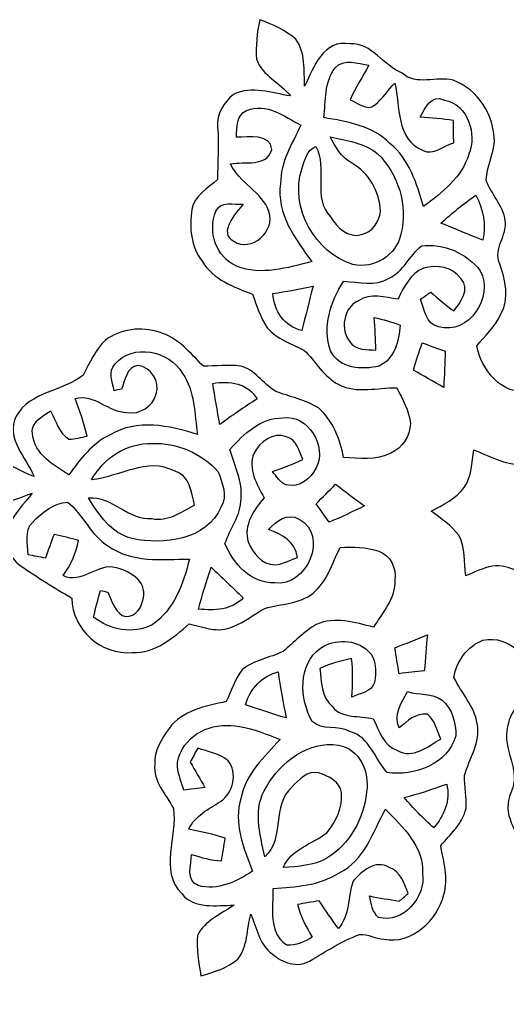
# Model space of a CAD drawing. Header units: centimetres. Extents: x -10.8 to 10.8, y -13.9 to 13.9.
# Drawn here: x -2.38 to 3.79, y -13.71 to -1.21 of the extents above; entities that cross this region are included whole.
import ezdxf

# ---------------------------------------------------------------- set-up
doc = ezdxf.new("R2010")
doc.units = ezdxf.units.CM
doc.header["$MEASUREMENT"] = 0
doc.layers.add('Camada 1', color=7, linetype='Continuous')

msp = doc.modelspace()

# ---------------------------------------------------------------- linework, layer by layer
at = {"layer": 'Camada 1', "color": 235}
for points, knots in [([(0.65652, -1.21426), (0.82021, -1.27282), (0.98072, -1.34549), (1.11513, -1.45944), (1.11513, -1.45944), (1.23649, -1.62877), (1.21391, -1.85808), (1.2252, -2.05458), (1.2252, -2.05458), (1.33809, -1.81363), (1.46226, -1.45591), (1.79881, -1.51871), (1.79881, -1.51871), (2.07539, -1.50319), (2.21932, -1.79564), (2.45886, -1.88807), (2.45886, -1.88807), (2.64195, -2.05599), (2.8896, -1.91911), (3.10127, -1.97802), (3.10127, -1.97802), (3.41736, -2.09268), (3.62056, -2.42041), (3.62373, -2.75061), (3.62373, -2.75061), (3.61068, -2.91712), (3.52989, -3.07199), (3.51931, -3.23885), (3.51931, -3.23885), (3.58352, -3.41665), (3.73309, -3.55917), (3.76096, -3.75179), (3.76096, -3.75179), (3.78883, -3.93735), (3.6068, -4.10457), (3.68935, -4.28731), (3.68935, -4.28731), (3.76096, -4.49368), (3.81917, -4.73745), (3.70134, -4.93712), (3.70134, -4.93712), (3.63573, -5.09446), (3.50202, -5.20206), (3.40254, -5.33471), (3.40254, -5.33471), (3.45158, -5.62046), (3.72639, -5.98699), (4.05236, -5.88821), (4.05236, -5.88821), (4.24356, -5.80143), (4.42877, -5.62257), (4.43794, -5.40032), (4.43794, -5.40032), (4.34128, -5.21899), (4.16807, -5.06836), (4.14549, -4.85246), (4.14549, -4.85246), (4.08869, -4.64714), (4.21358, -4.46405), (4.27743, -4.27814), (4.27743, -4.27814), (4.38291, -4.03789), (4.1596, -3.73062), (4.38079, -3.53377), (4.38079, -3.53377), (4.445, -3.44417), (4.52473, -3.36832), (4.60692, -3.29565), (4.60692, -3.29565), (4.56071, -3.08681), (4.47922, -2.87091), (4.56353, -2.65924), (4.56353, -2.65924), (4.63091, -2.3495), (4.91843, -2.11737), (5.23205, -2.10079), (5.23205, -2.10079), (5.36081, -2.10397), (5.48076, -2.15935), (5.60387, -2.19322), (5.60387, -2.19322), (5.91079, -2.07716), (6.16338, -1.77341), (6.51475, -1.80975), (6.51475, -1.80975), (6.80297, -1.86584), (6.91162, -2.16994), (7.01851, -2.40877), (7.01851, -2.40877), (7.06473, -2.21156), (7.04462, -1.96462), (7.22383, -1.82668), (7.22383, -1.82668), (7.33072, -1.71274), (7.49582, -1.70321), (7.63799, -1.66758), (7.63799, -1.66758), (7.66198, -1.82421), (7.69408, -1.98332), (7.67997, -2.14171), (7.67997, -2.14171), (7.57802, -2.32516), (7.37905, -2.42006), (7.21854, -2.54529), (7.21854, -2.54529), (7.51205, -2.54), (7.90857, -2.53365), (8.01617, -2.88149), (8.01617, -2.88149), (8.05568, -3.17465), (7.94773, -3.4671), (7.96749, -3.76132), (7.96749, -3.76132), (8.03628, -3.88338), (8.15587, -3.97757), (8.1975, -4.11515), (8.1975, -4.11515), (8.2737, -4.39067), (8.13999, -4.68277), (7.94526, -4.87539), (7.94526, -4.87539), (7.77028, -5.02356), (7.53674, -5.06942), (7.31626, -5.09905), (7.31626, -5.09905), (7.21148, -5.32306), (7.10918, -5.62151), (6.82731, -5.65538), (6.82731, -5.65538), (6.49958, -5.64762), (6.39798, -6.03426), (6.10835, -6.11046), (6.10835, -6.11046), (5.8801, -6.15844), (5.64621, -6.12105), (5.42466, -6.06178), (5.42466, -6.06178), (5.26556, -6.28086), (5.10011, -6.56661), (5.22076, -6.84459), (5.22076, -6.84459), (5.34106, -7.10988), (5.65044, -7.04003), (5.88539, -7.06332), (5.88539, -7.06332), (5.95312, -6.83719), (6.03744, -6.59165), (6.24311, -6.45442), (6.24311, -6.45442), (6.41385, -6.29885), (6.65092, -6.36235), (6.85518, -6.3119), (6.85518, -6.3119), (6.98182, -6.23605), (7.06825, -6.09036), (7.21924, -6.0579), (7.21924, -6.0579), (7.40586, -6.03709), (7.59425, -6.08824), (7.78122, -6.07307), (7.78122, -6.07307), (7.95725, -5.99334), (8.07861, -5.81836), (8.26876, -5.76509), (8.26876, -5.76509), (8.5224, -5.66349), (8.80745, -5.75592), (9.0237, -5.90021), (9.0237, -5.90021), (9.19445, -6.02192), (9.21209, -6.23923), (9.29075, -6.41385), (9.29075, -6.41385), (9.45868, -6.5719), (9.6654, -6.68091), (9.86896, -6.78603), (9.86896, -6.78603), (10.04711, -6.8774), (10.12049, -7.10247), (10.07674, -7.2905), (10.07674, -7.2905), (9.99807, -7.46301), (9.86719, -7.60589), (9.76242, -7.76323), (9.76242, -7.76323), (9.94269, -7.6775), (10.12931, -7.55297), (10.34027, -7.6133), (10.34027, -7.6133), (10.48879, -7.67009), (10.71527, -7.76675), (10.68952, -7.96431), (10.68952, -7.96431), (10.56252, -8.10824), (10.37378, -8.2176), (10.17482, -8.16434), (10.17482, -8.16434), (10.02206, -8.10754), (9.88554, -8.01687), (9.7342, -7.95725), (9.7342, -7.95725), (9.85979, -8.15552), (10.06828, -8.388), (9.98573, -8.6427), (9.98573, -8.6427), (9.85449, -9.03393), (9.38389, -9.01277), (9.0932, -9.2202), (9.0932, -9.2202), (9.0364, -9.40259), (8.95985, -9.60261), (8.78346, -9.69998), (8.78346, -9.69998), (8.61166, -9.81534), (8.39364, -9.82027), (8.19573, -9.79487), (8.19573, -9.79487), (7.95514, -9.72996), (7.77346, -9.54652), (7.60906, -9.37084), (7.60906, -9.37084), (7.43902, -9.36237), (7.25734, -9.4107), (7.09577, -9.34261), (7.09577, -9.34261), (6.90562, -9.2456), (6.78145, -9.03817), (6.55743, -9.00536), (6.55743, -9.00536), (6.38351, -8.94644), (6.19795, -8.88682), (6.07624, -8.74148), (6.07624, -8.74148), (5.92137, -8.58979), (5.87798, -8.37071), (5.81766, -8.17139), (5.81766, -8.17139), (5.55307, -8.17492), (5.19501, -8.15799), (5.03661, -8.42292), (5.03661, -8.42292), (4.88703, -8.65082), (5.08353, -8.89388), (5.18866, -9.09532), (5.18866, -9.09532), (5.39856, -9.06321), (5.62187, -9.01418), (5.82718, -9.09285), (5.82718, -9.09285), (6.03532, -9.17257), (6.17291, -9.3606), (6.30908, -9.52712), (6.30908, -9.52712), (6.45125, -9.62378), (6.63293, -9.66329), (6.75781, -9.78782), (6.75781, -9.78782), (6.88446, -9.91905), (6.91197, -10.10779), (6.97865, -10.27218), (6.97865, -10.27218), (7.21572, -10.34415), (7.47642, -10.43693), (7.61612, -10.65636), (7.61612, -10.65636), (7.76711, -10.83839), (7.78016, -11.08851), (7.75088, -11.31323), (7.75088, -11.31323), (7.72266, -11.49279), (7.55368, -11.59016), (7.42844, -11.69882), (7.42844, -11.69882), (7.43091, -11.90766), (7.39916, -12.11686), (7.42103, -12.32535), (7.42103, -12.32535), (7.43303, -12.44212), (7.40974, -12.5663), (7.3286, -12.6559), (7.3286, -12.6559), (7.14869, -12.93954), (6.78497, -12.80054), (6.50981, -12.78431), (6.50981, -12.78431), (6.65551, -12.9219), (6.83084, -13.03443), (6.93949, -13.20659), (6.93949, -13.20659), (6.9409, -13.37557), (6.92644, -13.54667), (6.89257, -13.71282), (6.89257, -13.71282), (6.71407, -13.66979), (6.5211, -13.6084), (6.41809, -13.44295), (6.41809, -13.44295), (6.34436, -13.27397), (6.33201, -13.08523), (6.3119, -12.90496), (6.3119, -12.90496), (6.2103, -13.07853), (6.15139, -13.30995), (5.95101, -13.39497), (5.95101, -13.39497), (5.82471, -13.4373), (5.66667, -13.47823), (5.55237, -13.39039), (5.55237, -13.39039), (5.35799, -13.2341), (5.16255, -13.07641), (4.94065, -12.96035), (4.94065, -12.96035), (4.76567, -12.92684), (4.58258, -12.9794), (4.40725, -12.94483), (4.40725, -12.94483), (4.14972, -12.81818), (3.95464, -12.55183), (3.93277, -12.26255), (3.93277, -12.26255), (3.90701, -12.06041), (3.98498, -11.87027), (4.05201, -11.68506), (4.05201, -11.68506), (3.88691, -11.49632), (3.71898, -11.23597), (3.83152, -10.97739), (3.83152, -10.97739), (3.96981, -10.69728), (3.71369, -10.42705), (3.7906, -10.13954), (3.7906, -10.13954), (3.83187, -9.912), (4.02026, -9.76559), (4.15078, -9.59132), (4.15078, -9.59132), (4.09152, -9.28899), (3.81741, -8.97678), (3.47945, -9.05192), (3.47945, -9.05192), (3.28754, -9.1193), (3.13937, -9.3218), (3.11256, -9.52112), (3.11256, -9.52112), (3.20322, -9.71691), (3.37361, -9.88342), (3.40536, -10.10461), (3.40536, -10.10461), (3.45616, -10.34097), (3.30376, -10.54488), (3.24661, -10.76149), (3.24661, -10.76149), (3.2385, -10.90048), (3.27872, -11.03842), (3.26602, -11.17776), (3.26602, -11.17776), (3.2198, -11.36756), (3.06811, -11.50267), (2.94499, -11.64625), (2.94499, -11.64625), (2.98274, -11.8498), (3.04271, -12.05759), (2.98626, -12.26467), (2.98626, -12.26467), (2.90089, -12.59064), (2.58269, -12.89614), (2.22532, -12.82982), (2.22532, -12.82982), (2.12161, -12.8203), (2.0253, -12.76385), (1.92052, -12.76773), (1.92052, -12.76773), (1.6951, -12.84922), (1.49507, -12.98575), (1.28834, -13.10393), (1.28834, -13.10393), (1.13383, -13.19706), (0.93909, -13.12369), (0.81456, -13.01397), (0.81456, -13.01397), (0.64911, -12.89579), (0.61983, -12.68448), (0.54469, -12.5102), (0.54469, -12.5102), (0.49036, -12.69753), (0.51047, -12.9226), (0.37994, -13.08065), (0.37994, -13.08065), (0.24871, -13.19248), (0.07761, -13.24398), (-0.08572, -13.29055), (-0.08572, -13.29055), (-0.11571, -13.12298), (-0.14605, -12.94941), (-0.13088, -12.78079), (-0.13088, -12.78079), (-0.03492, -12.59417), (0.16651, -12.51056), (0.33196, -12.39943), (0.33196, -12.39943), (0.10477, -12.39837), (-0.16334, -12.45305), (-0.32949, -12.25303), (-0.32949, -12.25303), (-0.61983, -11.96093), (-0.37924, -11.5323), (-0.43462, -11.17706), (-0.43462, -11.17706), (-0.52811, -10.99644), (-0.6918, -10.83769), (-0.67098, -10.6172), (-0.67098, -10.6172), (-0.68051, -10.44857), (-0.58032, -10.29829), (-0.48966, -10.16529), (-0.48966, -10.16529), (-0.32138, -9.93916), (-0.02611, -9.88307), (0.23354, -9.82662), (0.23354, -9.82662), (0.29633, -9.69186), (0.34396, -9.54687), (0.43356, -9.42763), (0.43356, -9.42763), (0.5782, -9.29957), (0.78387, -9.27594), (0.95285, -9.19409), (0.95285, -9.19409), (1.09044, -9.07732), (1.21567, -8.94292), (1.37266, -8.85119), (1.37266, -8.85119), (1.6069, -8.7503), (1.86126, -8.82615), (2.0955, -8.88718), (2.0955, -8.88718), (2.20733, -8.70126), (2.37702, -8.52311), (2.36361, -8.29028), (2.36361, -8.29028), (2.39007, -8.14035), (2.30576, -7.97877), (2.16323, -7.92692), (2.16323, -7.92692), (2.00519, -7.87224), (1.83727, -7.87188), (1.67287, -7.87964), (1.67287, -7.87964), (1.57727, -8.08143), (1.50777, -8.30792), (1.33244, -8.45855), (1.33244, -8.45855), (1.15746, -8.59331), (0.92639, -8.5912), (0.72319, -8.64905), (0.72319, -8.64905), (0.58385, -8.72172), (0.46249, -8.8265), (0.31291, -8.88047), (0.31291, -8.88047), (0.13229, -8.96726), (-0.05574, -8.88435), (-0.23495, -8.84484), (-0.23495, -8.84484), (-0.43533, -9.02194), (-0.66851, -9.21773), (-0.95356, -9.20609), (-0.95356, -9.20609), (-1.34655, -9.24348), (-1.71521, -8.91893), (-1.71697, -8.52029), (-1.71697, -8.52029), (-1.9371, -8.39082), (-2.15441, -8.25535), (-2.36537, -8.11177), (-2.36537, -8.11177), (-2.52554, -8.00629), (-2.58269, -7.78228), (-2.51883, -7.60659), (-2.51883, -7.60659), (-2.44016, -7.45525), (-2.32727, -7.32578), (-2.21862, -7.19596), (-2.21862, -7.19596), (-2.41265, -7.25875), (-2.60985, -7.35965), (-2.81869, -7.33495), (-2.81869, -7.33495), (-2.97886, -7.2651), (-3.08998, -7.11659), (-3.2004, -6.98606), (-3.2004, -6.98606), (-3.04482, -6.88199), (-2.88784, -6.74088), (-2.68217, -6.7751), (-2.68217, -6.7751), (-2.50966, -6.81884), (-2.36149, -6.92891), (-2.19251, -6.98535), (-2.19251, -6.98535), (-2.2987, -6.74229), (-2.55905, -6.50134), (-2.42076, -6.22053), (-2.42076, -6.22053), (-2.24825, -5.90938), (-1.83197, -5.9115), (-1.57304, -5.70195), (-1.57304, -5.70195), (-1.49331, -5.54955), (-1.42346, -5.38621), (-1.29787, -5.2638), (-1.29787, -5.2638), (-1.10596, -5.11951), (-0.83926, -5.08388), (-0.61277, -5.1622), (-0.61277, -5.1622), (-0.37959, -5.22358), (-0.21943, -5.42537), (-0.05574, -5.58976), (-0.05574, -5.58976), (0.09984, -5.588), (0.25717, -5.56966), (0.41275, -5.58871), (0.41275, -5.58871), (0.59761, -5.62822), (0.69709, -5.81166), (0.85231, -5.90479), (0.85231, -5.90479), (1.03258, -5.97676), (1.2319, -6.01239), (1.39841, -6.11681), (1.39841, -6.11681), (1.58115, -6.27592), (1.67499, -6.50946), (1.71803, -6.74264), (1.71803, -6.74264), (1.91805, -6.75605), (2.12866, -6.78603), (2.31493, -6.68796), (2.31493, -6.68796), (2.46027, -6.62411), (2.55693, -6.47136), (2.56293, -6.31437), (2.56293, -6.31437), (2.54811, -6.14997), (2.45992, -6.00604), (2.39007, -5.86211), (2.39007, -5.86211), (2.14877, -5.85717), (1.88207, -5.94148), (1.6577, -5.82119), (1.6577, -5.82119), (1.46509, -5.72841), (1.36772, -5.52767), (1.21673, -5.38797), (1.21673, -5.38797), (1.05586, -5.30613), (0.87348, -5.24933), (0.75212, -5.10646), (0.75212, -5.10646), (0.6671, -4.97593), (0.6156, -4.82776), (0.56762, -4.68136), (0.56762, -4.68136), (0.33126, -4.58893), (0.06773, -4.49897), (-0.06738, -4.26685), (-0.06738, -4.26685), (-0.21625, -4.08376), (-0.23213, -3.83293), (-0.20179, -3.60892), (-0.20179, -3.60892), (-0.16933, -3.43217), (0.00423, -3.34469), (0.12488, -3.23144), (0.12488, -3.23144), (0.12136, -3.01025), (0.14464, -2.78941), (0.12524, -2.56893), (0.12524, -2.56893), (0.1083, -2.40524), (0.20285, -2.25707), (0.32491, -2.15653), (0.32491, -2.15653), (0.56021, -2.04399), (0.80786, -2.13889), (1.04669, -2.17664), (1.04669, -2.17664), (0.9144, -2.01119), (0.69286, -1.91805), (0.61489, -1.71379), (0.61489, -1.71379), (0.60642, -1.54587), (0.62336, -1.3783), (0.65652, -1.21426), (0.65652, -1.21426), (0.65652, -1.21426), (0.65652, -1.21426), (0.65652, -1.21426)], [0, 0, 0, 0, 0.00662252, 0.00662252, 0.00662252, 0.00662252, 0.01324503, 0.01324503, 0.01324503, 0.01324503, 0.01986755, 0.01986755, 0.01986755, 0.01986755, 0.02649007, 0.02649007, 0.02649007, 0.02649007, 0.03311258, 0.03311258, 0.03311258, 0.03311258, 0.0397351, 0.0397351, 0.0397351, 0.0397351, 0.04635762, 0.04635762, 0.04635762, 0.04635762, 0.05298013, 0.05298013, 0.05298013, 0.05298013, 0.05960265, 0.05960265, 0.05960265, 0.05960265, 0.06622517, 0.06622517, 0.06622517, 0.06622517, 0.07284768, 0.07284768, 0.07284768, 0.07284768, 0.0794702, 0.0794702, 0.0794702, 0.0794702, 0.08609272, 0.08609272, 0.08609272, 0.08609272, 0.09271523, 0.09271523, 0.09271523, 0.09271523, 0.09933775, 0.09933775, 0.09933775, 0.09933775, 0.10596026, 0.10596026, 0.10596026, 0.10596026, 0.11258278, 0.11258278, 0.11258278, 0.11258278, 0.1192053, 0.1192053, 0.1192053, 0.1192053, 0.12582781, 0.12582781, 0.12582781, 0.12582781, 0.13245033, 0.13245033, 0.13245033, 0.13245033, 0.13907285, 0.13907285, 0.13907285, 0.13907285, 0.14569536, 0.14569536, 0.14569536, 0.14569536, 0.15231788, 0.15231788, 0.15231788, 0.15231788, 0.1589404, 0.1589404, 0.1589404, 0.1589404, 0.16556291, 0.16556291, 0.16556291, 0.16556291, 0.17218543, 0.17218543, 0.17218543, 0.17218543, 0.17880795, 0.17880795, 0.17880795, 0.17880795, 0.18543046, 0.18543046, 0.18543046, 0.18543046, 0.19205298, 0.19205298, 0.19205298, 0.19205298, 0.1986755, 0.1986755, 0.1986755, 0.1986755, 0.20529801, 0.20529801, 0.20529801, 0.20529801, 0.21192053, 0.21192053, 0.21192053, 0.21192053, 0.21854305, 0.21854305, 0.21854305, 0.21854305, 0.22516556, 0.22516556, 0.22516556, 0.22516556, 0.23178808, 0.23178808, 0.23178808, 0.23178808, 0.2384106, 0.2384106, 0.2384106, 0.2384106, 0.24503311, 0.24503311, 0.24503311, 0.24503311, 0.25165563, 0.25165563, 0.25165563, 0.25165563, 0.25827815, 0.25827815, 0.25827815, 0.25827815, 0.26490066, 0.26490066, 0.26490066, 0.26490066, 0.27152318, 0.27152318, 0.27152318, 0.27152318, 0.2781457, 0.2781457, 0.2781457, 0.2781457, 0.28476821, 0.28476821, 0.28476821, 0.28476821, 0.29139073, 0.29139073, 0.29139073, 0.29139073, 0.29801325, 0.29801325, 0.29801325, 0.29801325, 0.30463576, 0.30463576, 0.30463576, 0.30463576, 0.31125828, 0.31125828, 0.31125828, 0.31125828, 0.31788079, 0.31788079, 0.31788079, 0.31788079, 0.32450331, 0.32450331, 0.32450331, 0.32450331, 0.33112583, 0.33112583, 0.33112583, 0.33112583, 0.33774834, 0.33774834, 0.33774834, 0.33774834, 0.34437086, 0.34437086, 0.34437086, 0.34437086, 0.35099338, 0.35099338, 0.35099338, 0.35099338, 0.35761589, 0.35761589, 0.35761589, 0.35761589, 0.36423841, 0.36423841, 0.36423841, 0.36423841, 0.37086093, 0.37086093, 0.37086093, 0.37086093, 0.37748344, 0.37748344, 0.37748344, 0.37748344, 0.38410596, 0.38410596, 0.38410596, 0.38410596, 0.39072848, 0.39072848, 0.39072848, 0.39072848, 0.39735099, 0.39735099, 0.39735099, 0.39735099, 0.40397351, 0.40397351, 0.40397351, 0.40397351, 0.41059603, 0.41059603, 0.41059603, 0.41059603, 0.41721854, 0.41721854, 0.41721854, 0.41721854, 0.42384106, 0.42384106, 0.42384106, 0.42384106, 0.43046358, 0.43046358, 0.43046358, 0.43046358, 0.43708609, 0.43708609, 0.43708609, 0.43708609, 0.44370861, 0.44370861, 0.44370861, 0.44370861, 0.45033113, 0.45033113, 0.45033113, 0.45033113, 0.45695364, 0.45695364, 0.45695364, 0.45695364, 0.46357616, 0.46357616, 0.46357616, 0.46357616, 0.47019868, 0.47019868, 0.47019868, 0.47019868, 0.47682119, 0.47682119, 0.47682119, 0.47682119, 0.48344371, 0.48344371, 0.48344371, 0.48344371, 0.49006623, 0.49006623, 0.49006623, 0.49006623, 0.49668874, 0.49668874, 0.49668874, 0.49668874, 0.50331126, 0.50331126, 0.50331126, 0.50331126, 0.50993377, 0.50993377, 0.50993377, 0.50993377, 0.51655629, 0.51655629, 0.51655629, 0.51655629, 0.52317881, 0.52317881, 0.52317881, 0.52317881, 0.52980132, 0.52980132, 0.52980132, 0.52980132, 0.53642384, 0.53642384, 0.53642384, 0.53642384, 0.54304636, 0.54304636, 0.54304636, 0.54304636, 0.54966887, 0.54966887, 0.54966887, 0.54966887, 0.55629139, 0.55629139, 0.55629139, 0.55629139, 0.56291391, 0.56291391, 0.56291391, 0.56291391, 0.56953642, 0.56953642, 0.56953642, 0.56953642, 0.57615894, 0.57615894, 0.57615894, 0.57615894, 0.58278146, 0.58278146, 0.58278146, 0.58278146, 0.58940397, 0.58940397, 0.58940397, 0.58940397, 0.59602649, 0.59602649, 0.59602649, 0.59602649, 0.60264901, 0.60264901, 0.60264901, 0.60264901, 0.60927152, 0.60927152, 0.60927152, 0.60927152, 0.61589404, 0.61589404, 0.61589404, 0.61589404, 0.62251656, 0.62251656, 0.62251656, 0.62251656, 0.62913907, 0.62913907, 0.62913907, 0.62913907, 0.63576159, 0.63576159, 0.63576159, 0.63576159, 0.64238411, 0.64238411, 0.64238411, 0.64238411, 0.64900662, 0.64900662, 0.64900662, 0.64900662, 0.65562914, 0.65562914, 0.65562914, 0.65562914, 0.66225166, 0.66225166, 0.66225166, 0.66225166, 0.66887417, 0.66887417, 0.66887417, 0.66887417, 0.67549669, 0.67549669, 0.67549669, 0.67549669, 0.68211921, 0.68211921, 0.68211921, 0.68211921, 0.68874172, 0.68874172, 0.68874172, 0.68874172, 0.69536424, 0.69536424, 0.69536424, 0.69536424, 0.70198675, 0.70198675, 0.70198675, 0.70198675, 0.70860927, 0.70860927, 0.70860927, 0.70860927, 0.71523179, 0.71523179, 0.71523179, 0.71523179, 0.7218543, 0.7218543, 0.7218543, 0.7218543, 0.72847682, 0.72847682, 0.72847682, 0.72847682, 0.73509934, 0.73509934, 0.73509934, 0.73509934, 0.74172185, 0.74172185, 0.74172185, 0.74172185, 0.74834437, 0.74834437, 0.74834437, 0.74834437, 0.75496689, 0.75496689, 0.75496689, 0.75496689, 0.7615894, 0.7615894, 0.7615894, 0.7615894, 0.76821192, 0.76821192, 0.76821192, 0.76821192, 0.77483444, 0.77483444, 0.77483444, 0.77483444, 0.78145695, 0.78145695, 0.78145695, 0.78145695, 0.78807947, 0.78807947, 0.78807947, 0.78807947, 0.79470199, 0.79470199, 0.79470199, 0.79470199, 0.8013245, 0.8013245, 0.8013245, 0.8013245, 0.80794702, 0.80794702, 0.80794702, 0.80794702, 0.81456954, 0.81456954, 0.81456954, 0.81456954, 0.82119205, 0.82119205, 0.82119205, 0.82119205, 0.82781457, 0.82781457, 0.82781457, 0.82781457, 0.83443709, 0.83443709, 0.83443709, 0.83443709, 0.8410596, 0.8410596, 0.8410596, 0.8410596, 0.84768212, 0.84768212, 0.84768212, 0.84768212, 0.85430464, 0.85430464, 0.85430464, 0.85430464, 0.86092715, 0.86092715, 0.86092715, 0.86092715, 0.86754967, 0.86754967, 0.86754967, 0.86754967, 0.87417219, 0.87417219, 0.87417219, 0.87417219, 0.8807947, 0.8807947, 0.8807947, 0.8807947, 0.88741722, 0.88741722, 0.88741722, 0.88741722, 0.89403974, 0.89403974, 0.89403974, 0.89403974, 0.90066225, 0.90066225, 0.90066225, 0.90066225, 0.90728477, 0.90728477, 0.90728477, 0.90728477, 0.91390728, 0.91390728, 0.91390728, 0.91390728, 0.9205298, 0.9205298, 0.9205298, 0.9205298, 0.92715232, 0.92715232, 0.92715232, 0.92715232, 0.93377483, 0.93377483, 0.93377483, 0.93377483, 0.94039735, 0.94039735, 0.94039735, 0.94039735, 0.94701987, 0.94701987, 0.94701987, 0.94701987, 0.95364238, 0.95364238, 0.95364238, 0.95364238, 0.9602649, 0.9602649, 0.9602649, 0.9602649, 0.96688742, 0.96688742, 0.96688742, 0.96688742, 0.97350993, 0.97350993, 0.97350993, 0.97350993, 0.98013245, 0.98013245, 0.98013245, 0.98013245, 0.98675497, 0.98675497, 0.98675497, 0.98675497, 1, 1, 1, 1]), ([(1.61184, -1.82316), (1.46932, -1.99672), (1.49542, -2.24226), (1.46791, -2.44969), (1.46791, -2.44969), (1.76283, -2.50261), (2.08492, -2.55058), (2.30364, -2.77636), (2.30364, -2.77636), (2.54811, -2.97462), (2.64231, -3.2833), (2.72874, -3.57293), (2.72874, -3.57293), (2.96192, -3.39831), (3.21416, -3.20499), (3.30024, -2.91324), (3.30024, -2.91324), (3.40783, -2.65642), (3.28789, -2.28388), (2.99297, -2.22779), (2.99297, -2.22779), (2.81622, -2.15018), (2.75308, -2.33257), (2.68746, -2.44299), (2.68746, -2.44299), (2.82716, -2.45392), (2.96686, -2.46662), (3.1055, -2.48708), (3.1055, -2.48708), (3.10656, -2.55693), (3.10868, -2.69663), (3.10974, -2.76648), (3.10974, -2.76648), (2.98203, -2.80106), (2.84797, -2.9404), (2.71533, -2.85997), (2.71533, -2.85997), (2.37843, -2.72768), (2.43346, -2.30117), (2.36432, -2.01507), (2.36432, -2.01507), (2.27577, -2.10256), (2.21121, -2.21297), (2.11279, -2.29059), (2.11279, -2.29059), (2.01295, -2.37349), (1.89653, -2.26131), (1.80022, -2.22567), (1.80022, -2.22567), (1.86337, -2.0701), (1.96144, -1.93357), (2.03835, -1.78541), (2.03835, -1.78541), (1.89794, -1.76953), (1.71767, -1.69439), (1.61184, -1.82316), (1.61184, -1.82316), (1.61184, -1.82316), (1.61184, -1.82316), (1.61184, -1.82316)], [0, 0, 0, 0, 0.0625, 0.0625, 0.0625, 0.0625, 0.125, 0.125, 0.125, 0.125, 0.1875, 0.1875, 0.1875, 0.1875, 0.25, 0.25, 0.25, 0.25, 0.3125, 0.3125, 0.3125, 0.3125, 0.375, 0.375, 0.375, 0.375, 0.4375, 0.4375, 0.4375, 0.4375, 0.5, 0.5, 0.5, 0.5, 0.5625, 0.5625, 0.5625, 0.5625, 0.625, 0.625, 0.625, 0.625, 0.6875, 0.6875, 0.6875, 0.6875, 0.75, 0.75, 0.75, 0.75, 0.8125, 0.8125, 0.8125, 0.8125, 0.875, 0.875, 0.875, 0.875, 1, 1, 1, 1]), ([(0.49177, -2.36044), (0.3623, -2.41794), (0.36407, -2.57528), (0.36407, -2.69522), (0.36407, -2.69522), (0.51752, -2.70545), (0.79551, -2.6416), (0.80857, -2.85468), (0.80857, -2.85468), (0.74824, -3.08187), (0.46426, -2.99755), (0.28751, -3.0353), (0.28751, -3.0353), (0.39793, -3.2766), (0.68756, -3.38526), (0.77364, -3.63679), (0.77364, -3.63679), (0.85831, -3.88761), (0.55245, -4.1589), (0.32879, -4.01108), (0.32879, -4.01108), (0.12312, -3.90631), (0.35948, -3.64913), (0.44944, -3.54224), (0.44944, -3.54224), (0.32985, -3.55247), (0.16228, -3.49673), (0.10266, -3.63079), (0.10266, -3.63079), (-0.00176, -3.88902), (0.10089, -4.21358), (0.36442, -4.32647), (0.36442, -4.32647), (0.66922, -4.451), (1.01282, -4.34552), (1.31762, -4.26932), (1.31762, -4.26932), (1.10631, -3.98286), (0.86325, -3.6636), (0.92075, -3.28224), (0.92075, -3.28224), (0.91722, -3.01131), (1.06821, -2.78059), (1.17792, -2.54459), (1.17792, -2.54459), (0.9652, -2.4384), (0.7426, -2.2539), (0.49177, -2.36044), (0.49177, -2.36044), (0.49177, -2.36044), (0.49177, -2.36044), (0.49177, -2.36044)], [0, 0, 0, 0, 0.07142857, 0.07142857, 0.07142857, 0.07142857, 0.14285714, 0.14285714, 0.14285714, 0.14285714, 0.21428571, 0.21428571, 0.21428571, 0.21428571, 0.28571429, 0.28571429, 0.28571429, 0.28571429, 0.35714286, 0.35714286, 0.35714286, 0.35714286, 0.42857143, 0.42857143, 0.42857143, 0.42857143, 0.5, 0.5, 0.5, 0.5, 0.57142857, 0.57142857, 0.57142857, 0.57142857, 0.64285714, 0.64285714, 0.64285714, 0.64285714, 0.71428571, 0.71428571, 0.71428571, 0.71428571, 0.78571429, 0.78571429, 0.78571429, 0.78571429, 0.85714286, 0.85714286, 0.85714286, 0.85714286, 1, 1, 1, 1]), ([(1.54764, -2.69134), (1.61325, -2.81869), (1.68451, -2.95063), (1.81681, -3.01978), (1.81681, -3.01978), (2.03482, -3.14396), (2.17417, -3.38349), (2.18299, -3.63291), (2.18299, -3.63291), (2.16817, -3.76414), (2.08245, -3.90066), (1.94522, -3.92642), (1.94522, -3.92642), (1.77871, -3.98039), (1.63124, -3.83222), (1.55293, -3.70346), (1.55293, -3.70346), (1.31586, -3.45722), (1.518, -3.09386), (1.36737, -2.81411), (1.36737, -2.81411), (1.24989, -2.85609), (1.22555, -2.99508), (1.18957, -3.09915), (1.18957, -3.09915), (1.0354, -3.58422), (1.3522, -4.15925), (1.8355, -4.30354), (1.8355, -4.30354), (2.10679, -4.36668), (2.38125, -4.18924), (2.44299, -3.92112), (2.44299, -3.92112), (2.53083, -3.5627), (2.41124, -3.1556), (2.14242, -2.9023), (2.14242, -2.9023), (1.97414, -2.76542), (1.75013, -2.74073), (1.54764, -2.69134), (1.54764, -2.69134), (1.54764, -2.69134), (1.54764, -2.69134), (1.54764, -2.69134)], [0, 0, 0, 0, 0.08333333, 0.08333333, 0.08333333, 0.08333333, 0.16666667, 0.16666667, 0.16666667, 0.16666667, 0.25, 0.25, 0.25, 0.25, 0.33333333, 0.33333333, 0.33333333, 0.33333333, 0.41666667, 0.41666667, 0.41666667, 0.41666667, 0.5, 0.5, 0.5, 0.5, 0.58333333, 0.58333333, 0.58333333, 0.58333333, 0.66666667, 0.66666667, 0.66666667, 0.66666667, 0.75, 0.75, 0.75, 0.75, 0.83333333, 0.83333333, 0.83333333, 0.83333333, 1, 1, 1, 1]), ([(2.94852, -3.78284), (3.12632, -3.85269), (3.30165, -3.92853), (3.47874, -3.99979), (3.47874, -3.99979), (3.51825, -3.80224), (3.48791, -3.60504), (3.38772, -3.42935), (3.38772, -3.42935), (3.23321, -3.5366), (3.08927, -3.65831), (2.94852, -3.78284), (2.94852, -3.78284), (2.94852, -3.78284), (2.94852, -3.78284), (2.94852, -3.78284)], [0, 0, 0, 0, 0.2, 0.2, 0.2, 0.2, 0.4, 0.4, 0.4, 0.4, 0.6, 0.6, 0.6, 0.6, 1, 1, 1, 1]), ([(2.70157, -4.07141), (2.55164, -4.19417), (2.47368, -4.39314), (2.2927, -4.47922), (2.2927, -4.47922), (2.11772, -4.58505), (1.91029, -4.52684), (1.71944, -4.51767), (1.71944, -4.51767), (1.5494, -4.77273), (1.4478, -5.09517), (1.55363, -5.39609), (1.55363, -5.39609), (1.66088, -5.62257), (1.95262, -5.64092), (2.16535, -5.58835), (2.16535, -5.58835), (2.36326, -5.50016), (2.4197, -5.26732), (2.4317, -5.07189), (2.4317, -5.07189), (2.32692, -5.02955), (2.21615, -4.99816), (2.10573, -4.97593), (2.10573, -4.97593), (2.11596, -5.11246), (2.12231, -5.24898), (2.12619, -5.38621), (2.12619, -5.38621), (2.01507, -5.3781), (1.87219, -5.39468), (1.80128, -5.28849), (1.80128, -5.28849), (1.67111, -5.13045), (1.70956, -4.84999), (1.90535, -4.7625), (1.90535, -4.7625), (2.05669, -4.65631), (2.24155, -4.72369), (2.40877, -4.74239), (2.40877, -4.74239), (2.47403, -4.58611), (2.56505, -4.42313), (2.72732, -4.35081), (2.72732, -4.35081), (2.89384, -4.30777), (3.09986, -4.33176), (3.20216, -4.48769), (3.20216, -4.48769), (3.31964, -4.60834), (3.19934, -4.78719), (3.11079, -4.89126), (3.11079, -4.89126), (3.00919, -4.81789), (2.91289, -4.73816), (2.82116, -4.65349), (2.82116, -4.65349), (2.77742, -4.68383), (2.73367, -4.71382), (2.69028, -4.74416), (2.69028, -4.74416), (2.73403, -4.86798), (2.76013, -5.05672), (2.91606, -5.09305), (2.91606, -5.09305), (3.29953, -5.20206), (3.62162, -4.71346), (3.44593, -4.38538), (3.44593, -4.38538), (3.27589, -4.16242), (2.98062, -4.0326), (2.70157, -4.07141), (2.70157, -4.07141), (2.70157, -4.07141), (2.70157, -4.07141), (2.70157, -4.07141)], [0, 0, 0, 0, 0.05, 0.05, 0.05, 0.05, 0.1, 0.1, 0.1, 0.1, 0.15, 0.15, 0.15, 0.15, 0.2, 0.2, 0.2, 0.2, 0.25, 0.25, 0.25, 0.25, 0.3, 0.3, 0.3, 0.3, 0.35, 0.35, 0.35, 0.35, 0.4, 0.4, 0.4, 0.4, 0.45, 0.45, 0.45, 0.45, 0.5, 0.5, 0.5, 0.5, 0.55, 0.55, 0.55, 0.55, 0.6, 0.6, 0.6, 0.6, 0.65, 0.65, 0.65, 0.65, 0.7, 0.7, 0.7, 0.7, 0.75, 0.75, 0.75, 0.75, 0.8, 0.8, 0.8, 0.8, 0.85, 0.85, 0.85, 0.85, 0.9, 0.9, 0.9, 0.9, 1, 1, 1, 1]), ([(0.82303, -4.6736), (0.83785, -4.89373), (0.97084, -5.09129), (1.19062, -5.14103), (1.19062, -5.14103), (1.23649, -4.95335), (1.28235, -4.76603), (1.33209, -4.58011), (1.33209, -4.58011), (1.16276, -4.61363), (0.99342, -4.64749), (0.82303, -4.6736), (0.82303, -4.6736), (0.82303, -4.6736), (0.82303, -4.6736), (0.82303, -4.6736)], [0, 0, 0, 0, 0.2, 0.2, 0.2, 0.2, 0.4, 0.4, 0.4, 0.4, 0.6, 0.6, 0.6, 0.6, 1, 1, 1, 1]), ([(-1.17404, -5.56472), (-1.25942, -5.66032), (-1.20756, -5.7912), (-1.18286, -5.8995), (-1.18286, -5.8995), (-1.15993, -5.89456), (-1.11407, -5.88433), (-1.09114, -5.87904), (-1.09114, -5.87904), (-1.04493, -5.77744), (-1.02658, -5.59647), (-0.883, -5.57953), (-0.883, -5.57953), (-0.72178, -5.60423), (-0.59584, -5.78203), (-0.65193, -5.94113), (-0.65193, -5.94113), (-0.69144, -6.09882), (-0.85937, -6.20642), (-1.02235, -6.17326), (-1.02235, -6.17326), (-1.26047, -6.17502), (-1.43122, -5.9309), (-1.67711, -5.99722), (-1.67711, -5.99722), (-1.61713, -6.1528), (-1.56598, -6.31119), (-1.52294, -6.47277), (-1.52294, -6.47277), (-1.59949, -6.48829), (-1.67605, -6.51334), (-1.75472, -6.51051), (-1.75472, -6.51051), (-1.8863, -6.44102), (-1.91558, -6.27486), (-1.98826, -6.15597), (-1.98826, -6.15597), (-2.0895, -6.22512), (-2.24402, -6.30273), (-2.21686, -6.45054), (-2.21686, -6.45054), (-2.18687, -6.70207), (-1.94945, -6.84036), (-1.75401, -6.96277), (-1.75401, -6.96277), (-1.61325, -6.76416), (-1.4605, -6.56414), (-1.23507, -6.45619), (-1.23507, -6.45619), (-0.89606, -6.25369), (-0.4826, -6.33801), (-0.12947, -6.45266), (-0.12947, -6.45266), (-0.16722, -6.19125), (-0.16228, -5.90585), (-0.31891, -5.68078), (-0.31891, -5.68078), (-0.48189, -5.39256), (-0.9525, -5.29449), (-1.17404, -5.56472), (-1.17404, -5.56472), (-1.17404, -5.56472), (-1.17404, -5.56472), (-1.17404, -5.56472)], [0, 0, 0, 0, 0.05882353, 0.05882353, 0.05882353, 0.05882353, 0.11764706, 0.11764706, 0.11764706, 0.11764706, 0.17647059, 0.17647059, 0.17647059, 0.17647059, 0.23529412, 0.23529412, 0.23529412, 0.23529412, 0.29411765, 0.29411765, 0.29411765, 0.29411765, 0.35294118, 0.35294118, 0.35294118, 0.35294118, 0.41176471, 0.41176471, 0.41176471, 0.41176471, 0.47058824, 0.47058824, 0.47058824, 0.47058824, 0.52941176, 0.52941176, 0.52941176, 0.52941176, 0.58823529, 0.58823529, 0.58823529, 0.58823529, 0.64705882, 0.64705882, 0.64705882, 0.64705882, 0.70588235, 0.70588235, 0.70588235, 0.70588235, 0.76470588, 0.76470588, 0.76470588, 0.76470588, 0.82352941, 0.82352941, 0.82352941, 0.82352941, 0.88235294, 0.88235294, 0.88235294, 0.88235294, 1, 1, 1, 1]), ([(2.71074, -5.29555), (2.67159, -5.40914), (2.63419, -5.52344), (2.60068, -5.6388), (2.60068, -5.6388), (2.72768, -5.71147), (2.85397, -5.78626), (2.98274, -5.85717), (2.98274, -5.85717), (2.99156, -5.70442), (2.99579, -5.55096), (3.00284, -5.39891), (3.00284, -5.39891), (2.90512, -5.3654), (2.80741, -5.33188), (2.71074, -5.29555), (2.71074, -5.29555), (2.71074, -5.29555), (2.71074, -5.29555), (2.71074, -5.29555)], [0, 0, 0, 0, 0.16666667, 0.16666667, 0.16666667, 0.16666667, 0.33333333, 0.33333333, 0.33333333, 0.33333333, 0.5, 0.5, 0.5, 0.5, 0.66666667, 0.66666667, 0.66666667, 0.66666667, 1, 1, 1, 1]), ([(0.06279, -5.80672), (0.08996, -5.97958), (0.12241, -6.15139), (0.15169, -6.3246), (0.15169, -6.3246), (0.30727, -6.21524), (0.4639, -6.10764), (0.62301, -6.00428), (0.62301, -6.00428), (0.51082, -5.80178), (0.2727, -5.77286), (0.06279, -5.80672), (0.06279, -5.80672), (0.06279, -5.80672), (0.06279, -5.80672), (0.06279, -5.80672)], [0, 0, 0, 0, 0.2, 0.2, 0.2, 0.2, 0.4, 0.4, 0.4, 0.4, 0.6, 0.6, 0.6, 0.6, 1, 1, 1, 1]), ([(0.27975, -6.6421), (0.33408, -6.84812), (0.44626, -7.04568), (0.42051, -7.26616), (0.42051, -7.26616), (0.42157, -7.47571), (0.28152, -7.64011), (0.21802, -7.8299), (0.21802, -7.8299), (0.31962, -8.08143), (0.55069, -8.34284), (0.84667, -8.32555), (0.84667, -8.32555), (1.24954, -8.38694), (1.53882, -7.72407), (1.15394, -7.52263), (1.15394, -7.52263), (1.00859, -7.43444), (0.86466, -7.55015), (0.76694, -7.65245), (0.76694, -7.65245), (0.9331, -7.71419), (1.10702, -7.80415), (1.13559, -8.00488), (1.13559, -8.00488), (1.0414, -8.04016), (0.94968, -8.0899), (0.84843, -8.10013), (0.84843, -8.10013), (0.6858, -8.09837), (0.56903, -7.94773), (0.51223, -7.81085), (0.51223, -7.81085), (0.44732, -7.59636), (0.58526, -7.40657), (0.7112, -7.2517), (0.7112, -7.2517), (0.62442, -7.07778), (0.50059, -6.89292), (0.58526, -6.68937), (0.58526, -6.68937), (0.65581, -6.54791), (0.83044, -6.41597), (0.99377, -6.48053), (0.99377, -6.48053), (1.12113, -6.5151), (1.15676, -6.66609), (1.20332, -6.76875), (1.20332, -6.76875), (1.07774, -6.8266), (0.94791, -6.87564), (0.81739, -6.92044), (0.81739, -6.92044), (0.86924, -6.98112), (0.91228, -7.0612), (0.99236, -7.08836), (0.99236, -7.08836), (1.15852, -7.13034), (1.3014, -7.00899), (1.3716, -6.87387), (1.3716, -6.87387), (1.51306, -6.60329), (1.26965, -6.19584), (0.9525, -6.24417), (0.9525, -6.24417), (0.67028, -6.23358), (0.45614, -6.44913), (0.27975, -6.6421), (0.27975, -6.6421), (0.27975, -6.6421), (0.27975, -6.6421), (0.27975, -6.6421)], [0, 0, 0, 0, 0.05263158, 0.05263158, 0.05263158, 0.05263158, 0.10526316, 0.10526316, 0.10526316, 0.10526316, 0.15789474, 0.15789474, 0.15789474, 0.15789474, 0.21052632, 0.21052632, 0.21052632, 0.21052632, 0.26315789, 0.26315789, 0.26315789, 0.26315789, 0.31578947, 0.31578947, 0.31578947, 0.31578947, 0.36842105, 0.36842105, 0.36842105, 0.36842105, 0.42105263, 0.42105263, 0.42105263, 0.42105263, 0.47368421, 0.47368421, 0.47368421, 0.47368421, 0.52631579, 0.52631579, 0.52631579, 0.52631579, 0.57894737, 0.57894737, 0.57894737, 0.57894737, 0.63157895, 0.63157895, 0.63157895, 0.63157895, 0.68421053, 0.68421053, 0.68421053, 0.68421053, 0.73684211, 0.73684211, 0.73684211, 0.73684211, 0.78947368, 0.78947368, 0.78947368, 0.78947368, 0.84210526, 0.84210526, 0.84210526, 0.84210526, 0.89473684, 0.89473684, 0.89473684, 0.89473684, 1, 1, 1, 1]), ([(-1.46861, -7.02522), (-1.12219, -6.99064), (-0.76447, -6.73523), (-0.42227, -6.91303), (-0.42227, -6.91303), (-0.22789, -6.96383), (-0.20391, -7.18361), (-0.16827, -7.34448), (-0.16827, -7.34448), (-0.33408, -7.43338), (-0.50236, -7.55615), (-0.7045, -7.51487), (-0.7045, -7.51487), (-1.0093, -7.53851), (-1.20156, -7.22983), (-1.50671, -7.25346), (-1.50671, -7.25346), (-1.37477, -7.47077), (-1.22026, -7.70043), (-0.95709, -7.76746), (-0.95709, -7.76746), (-0.55915, -7.85248), (-0.01905, -7.78933), (0.17039, -7.3667), (0.17039, -7.3667), (0.25717, -7.22877), (0.18027, -7.06049), (0.13335, -6.92362), (0.13335, -6.92362), (-0.07796, -6.69537), (-0.38947, -6.5465), (-0.7045, -6.56837), (-0.7045, -6.56837), (-1.02059, -6.5532), (-1.31904, -6.75393), (-1.46861, -7.02522), (-1.46861, -7.02522), (-1.46861, -7.02522), (-1.46861, -7.02522), (-1.46861, -7.02522)], [0, 0, 0, 0, 0.09090909, 0.09090909, 0.09090909, 0.09090909, 0.18181818, 0.18181818, 0.18181818, 0.18181818, 0.27272727, 0.27272727, 0.27272727, 0.27272727, 0.36363636, 0.36363636, 0.36363636, 0.36363636, 0.45454545, 0.45454545, 0.45454545, 0.45454545, 0.54545455, 0.54545455, 0.54545455, 0.54545455, 0.63636364, 0.63636364, 0.63636364, 0.63636364, 0.72727273, 0.72727273, 0.72727273, 0.72727273, 0.81818182, 0.81818182, 0.81818182, 0.81818182, 1, 1, 1, 1]), ([(3.36338, -6.64563), (3.33692, -6.80614), (3.33904, -6.98288), (3.24097, -7.12082), (3.24097, -7.12082), (3.14113, -7.26652), (2.97286, -7.33848), (2.82399, -7.42244), (2.82399, -7.42244), (2.94852, -7.51346), (3.07975, -7.60165), (3.17394, -7.72654), (3.17394, -7.72654), (3.26461, -7.8807), (3.23603, -8.06697), (3.26108, -8.23736), (3.26108, -8.23736), (3.3722, -8.19432), (3.48051, -8.13682), (3.59904, -8.11671), (3.59904, -8.11671), (3.81988, -8.0899), (4.00156, -8.22431), (4.18394, -8.32414), (4.18394, -8.32414), (4.2104, -8.14811), (4.19841, -7.95232), (4.31094, -7.8038), (4.31094, -7.8038), (4.40619, -7.67115), (4.55824, -7.60165), (4.69724, -7.5251), (4.69724, -7.5251), (4.42489, -7.34977), (4.2351, -7.03862), (4.28766, -6.71019), (4.28766, -6.71019), (4.15325, -6.7564), (4.01602, -6.79697), (3.87773, -6.82872), (3.87773, -6.82872), (3.6957, -6.79979), (3.53095, -6.71477), (3.36338, -6.64563), (3.36338, -6.64563), (3.36338, -6.64563), (3.36338, -6.64563), (3.36338, -6.64563)], [0, 0, 0, 0, 0.07692308, 0.07692308, 0.07692308, 0.07692308, 0.15384615, 0.15384615, 0.15384615, 0.15384615, 0.23076923, 0.23076923, 0.23076923, 0.23076923, 0.30769231, 0.30769231, 0.30769231, 0.30769231, 0.38461538, 0.38461538, 0.38461538, 0.38461538, 0.46153846, 0.46153846, 0.46153846, 0.46153846, 0.53846154, 0.53846154, 0.53846154, 0.53846154, 0.61538462, 0.61538462, 0.61538462, 0.61538462, 0.69230769, 0.69230769, 0.69230769, 0.69230769, 0.76923077, 0.76923077, 0.76923077, 0.76923077, 0.84615385, 0.84615385, 0.84615385, 0.84615385, 1, 1, 1, 1]), ([(1.37019, -7.33002), (1.42522, -7.40622), (1.48026, -7.48242), (1.53494, -7.55932), (1.53494, -7.55932), (1.68698, -7.50005), (1.83303, -7.42632), (1.97979, -7.35542), (1.97979, -7.35542), (1.85808, -7.26546), (1.73743, -7.17268), (1.61713, -7.08166), (1.61713, -7.08166), (1.53423, -7.16386), (1.45203, -7.24641), (1.37019, -7.33002), (1.37019, -7.33002), (1.37019, -7.33002), (1.37019, -7.33002), (1.37019, -7.33002)], [0, 0, 0, 0, 0.16666667, 0.16666667, 0.16666667, 0.16666667, 0.33333333, 0.33333333, 0.33333333, 0.33333333, 0.5, 0.5, 0.5, 0.5, 0.66666667, 0.66666667, 0.66666667, 0.66666667, 1, 1, 1, 1]), ([(-2.21297, -7.55932), (-2.32481, -7.67045), (-2.27118, -7.83272), (-2.27154, -7.97278), (-2.27154, -7.97278), (-2.19851, -7.98654), (-2.12513, -8.001), (-2.05176, -8.01405), (-2.05176, -8.01405), (-2.01612, -7.91316), (-1.98085, -7.81367), (-1.94275, -7.71419), (-1.94275, -7.71419), (-1.83974, -7.73747), (-1.73496, -7.76358), (-1.63195, -7.7911), (-1.63195, -7.7911), (-1.66405, -7.95267), (-1.73179, -8.10366), (-1.82915, -8.23595), (-1.82915, -8.23595), (-1.59103, -8.35448), (-1.39665, -8.06909), (-1.15782, -8.13647), (-1.15782, -8.13647), (-0.97367, -8.17774), (-0.73695, -8.3319), (-0.82691, -8.55768), (-0.82691, -8.55768), (-0.84279, -8.6741), (-0.95885, -8.7884), (-1.08162, -8.73936), (-1.08162, -8.73936), (-1.18004, -8.66987), (-1.21779, -8.54957), (-1.26259, -8.44409), (-1.26259, -8.44409), (-1.28552, -8.4388), (-1.33103, -8.42857), (-1.35396, -8.42363), (-1.35396, -8.42363), (-1.38889, -8.53546), (-1.41852, -8.64482), (-1.44321, -8.76088), (-1.44321, -8.76088), (-1.23719, -8.92034), (-0.94086, -8.98349), (-0.7045, -8.85578), (-0.7045, -8.85578), (-0.42474, -8.67092), (-0.30551, -8.3372), (-0.23213, -8.02605), (-0.23213, -8.02605), (-0.57961, -8.0331), (-0.96344, -8.07473), (-1.26189, -7.85954), (-1.26189, -7.85954), (-1.48272, -7.7276), (-1.57621, -7.46054), (-1.77094, -7.30603), (-1.77094, -7.30603), (-1.94381, -7.31661), (-2.09726, -7.43761), (-2.21297, -7.55932), (-2.21297, -7.55932), (-2.21297, -7.55932), (-2.21297, -7.55932), (-2.21297, -7.55932)], [0, 0, 0, 0, 0.05555556, 0.05555556, 0.05555556, 0.05555556, 0.11111111, 0.11111111, 0.11111111, 0.11111111, 0.16666667, 0.16666667, 0.16666667, 0.16666667, 0.22222222, 0.22222222, 0.22222222, 0.22222222, 0.27777778, 0.27777778, 0.27777778, 0.27777778, 0.33333333, 0.33333333, 0.33333333, 0.33333333, 0.38888889, 0.38888889, 0.38888889, 0.38888889, 0.44444444, 0.44444444, 0.44444444, 0.44444444, 0.5, 0.5, 0.5, 0.5, 0.55555556, 0.55555556, 0.55555556, 0.55555556, 0.61111111, 0.61111111, 0.61111111, 0.61111111, 0.66666667, 0.66666667, 0.66666667, 0.66666667, 0.72222222, 0.72222222, 0.72222222, 0.72222222, 0.77777778, 0.77777778, 0.77777778, 0.77777778, 0.83333333, 0.83333333, 0.83333333, 0.83333333, 0.88888889, 0.88888889, 0.88888889, 0.88888889, 1, 1, 1, 1]), ([(0.04304, -8.13012), (-0.01552, -8.30474), (-0.07056, -8.48042), (-0.11783, -8.65893), (-0.11783, -8.65893), (0.08326, -8.67904), (0.30198, -8.6741), (0.44909, -8.51605), (0.44909, -8.51605), (0.31362, -8.38729), (0.18027, -8.25676), (0.04304, -8.13012), (0.04304, -8.13012), (0.04304, -8.13012), (0.04304, -8.13012), (0.04304, -8.13012)], [0, 0, 0, 0, 0.2, 0.2, 0.2, 0.2, 0.4, 0.4, 0.4, 0.4, 0.6, 0.6, 0.6, 0.6, 1, 1, 1, 1]), ([(2.36502, -9.14894), (2.38337, -9.25795), (2.4003, -9.36413), (2.41935, -9.47455), (2.41935, -9.47455), (2.52589, -9.4622), (2.62996, -9.44739), (2.73756, -9.4368), (2.73756, -9.4368), (2.75026, -9.28511), (2.7626, -9.13412), (2.77636, -8.98349), (2.77636, -8.98349), (2.63878, -9.03746), (2.50225, -9.09426), (2.36502, -9.14894), (2.36502, -9.14894), (2.36502, -9.14894), (2.36502, -9.14894), (2.36502, -9.14894)], [0, 0, 0, 0, 0.16666667, 0.16666667, 0.16666667, 0.16666667, 0.33333333, 0.33333333, 0.33333333, 0.33333333, 0.5, 0.5, 0.5, 0.5, 0.66666667, 0.66666667, 0.66666667, 0.66666667, 1, 1, 1, 1]), ([(1.42346, -9.1507), (1.13489, -9.36519), (1.16346, -9.7924), (1.31939, -10.0778), (1.31939, -10.0778), (1.44286, -10.19528), (1.64959, -10.12472), (1.79705, -10.2048), (1.79705, -10.2048), (2.04858, -10.2743), (2.10891, -10.54876), (2.2673, -10.72162), (2.2673, -10.72162), (2.60809, -10.77701), (3.03248, -10.6172), (3.13619, -10.26089), (3.13619, -10.26089), (3.13902, -10.09685), (3.09316, -9.91588), (2.96157, -9.80793), (2.96157, -9.80793), (2.83739, -9.71726), (2.66382, -9.74725), (2.52589, -9.69998), (2.52589, -9.69998), (2.44687, -9.84038), (2.34456, -9.9956), (2.419, -10.16), (2.419, -10.16), (2.52483, -10.07815), (2.62572, -9.9628), (2.77777, -9.98679), (2.77777, -9.98679), (2.87196, -10.06616), (2.90124, -10.19069), (2.94464, -10.3004), (2.94464, -10.3004), (2.78306, -10.39001), (2.59397, -10.55758), (2.39677, -10.44469), (2.39677, -10.44469), (2.21897, -10.38401), (2.16888, -10.19281), (2.09197, -10.04358), (2.09197, -10.04358), (1.92193, -9.99843), (1.69686, -10.04782), (1.57551, -9.88977), (1.57551, -9.88977), (1.43439, -9.77089), (1.43898, -9.57192), (1.4164, -9.40752), (1.4164, -9.40752), (1.54517, -9.35002), (1.68028, -9.31016), (1.81892, -9.2844), (1.81892, -9.2844), (1.83621, -9.44562), (1.8355, -9.60861), (1.82104, -9.77018), (1.82104, -9.77018), (1.91452, -9.72185), (2.07081, -9.7088), (2.10608, -9.58568), (2.10608, -9.58568), (2.13431, -9.45268), (2.13642, -9.28758), (2.02953, -9.18915), (2.02953, -9.18915), (1.87254, -9.03146), (1.60302, -9.03534), (1.42346, -9.1507), (1.42346, -9.1507), (1.42346, -9.1507), (1.42346, -9.1507), (1.42346, -9.1507)], [0, 0, 0, 0, 0.05, 0.05, 0.05, 0.05, 0.1, 0.1, 0.1, 0.1, 0.15, 0.15, 0.15, 0.15, 0.2, 0.2, 0.2, 0.2, 0.25, 0.25, 0.25, 0.25, 0.3, 0.3, 0.3, 0.3, 0.35, 0.35, 0.35, 0.35, 0.4, 0.4, 0.4, 0.4, 0.45, 0.45, 0.45, 0.45, 0.5, 0.5, 0.5, 0.5, 0.55, 0.55, 0.55, 0.55, 0.6, 0.6, 0.6, 0.6, 0.65, 0.65, 0.65, 0.65, 0.7, 0.7, 0.7, 0.7, 0.75, 0.75, 0.75, 0.75, 0.8, 0.8, 0.8, 0.8, 0.85, 0.85, 0.85, 0.85, 0.9, 0.9, 0.9, 0.9, 1, 1, 1, 1]), ([(0.47872, -9.86578), (0.64805, -9.92434), (0.81633, -9.98608), (0.98954, -10.033), (0.98954, -10.033), (0.95567, -9.83862), (0.91722, -9.6453), (0.88829, -9.45056), (0.88829, -9.45056), (0.68227, -9.50524), (0.53622, -9.6654), (0.47872, -9.86578), (0.47872, -9.86578), (0.47872, -9.86578), (0.47872, -9.86578), (0.47872, -9.86578)], [0, 0, 0, 0, 0.2, 0.2, 0.2, 0.2, 0.4, 0.4, 0.4, 0.4, 0.6, 0.6, 0.6, 0.6, 1, 1, 1, 1]), ([(-0.34713, -10.4835), (-0.43356, -10.62849), (-0.34572, -10.79959), (-0.30127, -10.94599), (-0.30127, -10.94599), (-0.2353, -10.93752), (-0.10301, -10.92024), (-0.03669, -10.91142), (-0.03669, -10.91142), (-0.09842, -10.80417), (-0.15981, -10.69728), (-0.22119, -10.59039), (-0.22119, -10.59039), (-0.18909, -10.53147), (-0.15734, -10.47221), (-0.12524, -10.41329), (-0.12524, -10.41329), (0.00035, -10.46268), (0.14887, -10.48455), (0.25647, -10.57345), (0.25647, -10.57345), (0.38488, -10.72691), (0.31997, -10.98091), (0.16051, -11.08992), (0.16051, -11.08992), (0.00988, -11.18482), (-0.15981, -11.26949), (-0.24095, -11.43776), (-0.24095, -11.43776), (-0.08608, -11.47092), (0.07161, -11.49773), (0.22049, -11.55382), (0.22049, -11.55382), (0.20567, -11.64872), (0.18979, -11.74362), (0.17216, -11.83887), (0.17216, -11.83887), (0.04304, -11.83005), (-0.08255, -11.79759), (-0.20496, -11.75738), (-0.20496, -11.75738), (-0.20708, -11.89179), (-0.28328, -12.0904), (-0.11959, -12.15072), (-0.11959, -12.15072), (0.12065, -12.2174), (0.37042, -12.1038), (0.56515, -11.96763), (0.56515, -11.96763), (0.45085, -11.67518), (0.32032, -11.35839), (0.42157, -11.04018), (0.42157, -11.04018), (0.48189, -10.73644), (0.71579, -10.5216), (0.91581, -10.30464), (0.91581, -10.30464), (0.7493, -10.23761), (0.58032, -10.17376), (0.40287, -10.14236), (0.40287, -10.14236), (0.11324, -10.08309), (-0.22578, -10.19175), (-0.34713, -10.4835), (-0.34713, -10.4835), (-0.34713, -10.4835), (-0.34713, -10.4835), (-0.34713, -10.4835)], [0, 0, 0, 0, 0.05555556, 0.05555556, 0.05555556, 0.05555556, 0.11111111, 0.11111111, 0.11111111, 0.11111111, 0.16666667, 0.16666667, 0.16666667, 0.16666667, 0.22222222, 0.22222222, 0.22222222, 0.22222222, 0.27777778, 0.27777778, 0.27777778, 0.27777778, 0.33333333, 0.33333333, 0.33333333, 0.33333333, 0.38888889, 0.38888889, 0.38888889, 0.38888889, 0.44444444, 0.44444444, 0.44444444, 0.44444444, 0.5, 0.5, 0.5, 0.5, 0.55555556, 0.55555556, 0.55555556, 0.55555556, 0.61111111, 0.61111111, 0.61111111, 0.61111111, 0.66666667, 0.66666667, 0.66666667, 0.66666667, 0.72222222, 0.72222222, 0.72222222, 0.72222222, 0.77777778, 0.77777778, 0.77777778, 0.77777778, 0.83333333, 0.83333333, 0.83333333, 0.83333333, 0.88888889, 0.88888889, 0.88888889, 0.88888889, 1, 1, 1, 1]), ([(0.74224, -10.90189), (0.5648, -11.16718), (0.65969, -11.50126), (0.72072, -11.78842), (0.72072, -11.78842), (0.98107, -11.55559), (0.80081, -11.14178), (1.06398, -10.90683), (1.06398, -10.90683), (1.15182, -10.81546), (1.26436, -10.69375), (1.40511, -10.72797), (1.40511, -10.72797), (1.52471, -10.76642), (1.66864, -10.83592), (1.69016, -10.97492), (1.69016, -10.97492), (1.70921, -11.16471), (1.62101, -11.34286), (1.50424, -11.48574), (1.50424, -11.48574), (1.3208, -11.62897), (1.05092, -11.68788), (0.95532, -11.92459), (0.95532, -11.92459), (1.14088, -11.90695), (1.33914, -11.90307), (1.5046, -11.805), (1.5046, -11.805), (1.79493, -11.62932), (1.9752, -11.3037), (2.00836, -10.96998), (2.00836, -10.96998), (2.04399, -10.71845), (1.92793, -10.42776), (1.65241, -10.37766), (1.65241, -10.37766), (1.27212, -10.31945), (0.92392, -10.58933), (0.74224, -10.90189), (0.74224, -10.90189), (0.74224, -10.90189), (0.74224, -10.90189), (0.74224, -10.90189)], [0, 0, 0, 0, 0.08333333, 0.08333333, 0.08333333, 0.08333333, 0.16666667, 0.16666667, 0.16666667, 0.16666667, 0.25, 0.25, 0.25, 0.25, 0.33333333, 0.33333333, 0.33333333, 0.33333333, 0.41666667, 0.41666667, 0.41666667, 0.41666667, 0.5, 0.5, 0.5, 0.5, 0.58333333, 0.58333333, 0.58333333, 0.58333333, 0.66666667, 0.66666667, 0.66666667, 0.66666667, 0.75, 0.75, 0.75, 0.75, 0.83333333, 0.83333333, 0.83333333, 0.83333333, 1, 1, 1, 1]), ([(2.4825, -11.03983), (2.5975, -11.17635), (2.72627, -11.30018), (2.85609, -11.4233), (2.85609, -11.4233), (2.98626, -11.26525), (3.06987, -11.07793), (3.02119, -10.86802), (3.02119, -10.86802), (2.84515, -10.93505), (2.66488, -10.99185), (2.4825, -11.03983), (2.4825, -11.03983), (2.4825, -11.03983), (2.4825, -11.03983), (2.4825, -11.03983)], [0, 0, 0, 0, 0.2, 0.2, 0.2, 0.2, 0.4, 0.4, 0.4, 0.4, 0.6, 0.6, 0.6, 0.6, 1, 1, 1, 1]), ([(1.657, -11.99268), (1.41146, -12.15143), (1.1116, -12.16766), (0.82903, -12.18741), (0.82903, -12.18741), (0.83079, -12.42801), (0.76694, -12.74515), (0.99907, -12.90496), (0.99907, -12.90496), (1.1176, -12.91096), (1.22449, -12.86263), (1.32115, -12.80125), (1.32115, -12.80125), (1.24248, -12.67248), (1.17228, -12.53702), (1.13383, -12.39026), (1.13383, -12.39026), (1.22484, -12.37403), (1.31621, -12.35816), (1.40758, -12.34264), (1.40758, -12.34264), (1.48907, -12.45905), (1.56527, -12.58041), (1.65347, -12.69259), (1.65347, -12.69259), (1.79705, -12.52326), (1.76953, -12.29607), (1.83586, -12.09922), (1.83586, -12.09922), (1.9364, -11.97398), (2.12443, -11.81629), (2.29482, -11.92142), (2.29482, -11.92142), (2.43558, -11.97292), (2.48779, -12.12568), (2.53259, -12.25303), (2.53259, -12.25303), (2.49484, -12.28443), (2.45745, -12.31653), (2.42041, -12.34934), (2.42041, -12.34934), (2.29482, -12.32711), (2.17029, -12.3063), (2.04541, -12.28266), (2.04541, -12.28266), (2.0641, -12.37862), (2.07927, -12.48763), (2.16041, -12.5536), (2.16041, -12.5536), (2.47403, -12.63509), (2.76154, -12.28972), (2.71533, -11.99585), (2.71533, -11.99585), (2.73473, -11.65437), (2.46062, -11.41024), (2.24614, -11.18482), (2.24614, -11.18482), (2.08739, -11.47833), (1.98226, -11.83852), (1.657, -11.99268), (1.657, -11.99268), (1.657, -11.99268), (1.657, -11.99268), (1.657, -11.99268)], [0, 0, 0, 0, 0.05882353, 0.05882353, 0.05882353, 0.05882353, 0.11764706, 0.11764706, 0.11764706, 0.11764706, 0.17647059, 0.17647059, 0.17647059, 0.17647059, 0.23529412, 0.23529412, 0.23529412, 0.23529412, 0.29411765, 0.29411765, 0.29411765, 0.29411765, 0.35294118, 0.35294118, 0.35294118, 0.35294118, 0.41176471, 0.41176471, 0.41176471, 0.41176471, 0.47058824, 0.47058824, 0.47058824, 0.47058824, 0.52941176, 0.52941176, 0.52941176, 0.52941176, 0.58823529, 0.58823529, 0.58823529, 0.58823529, 0.64705882, 0.64705882, 0.64705882, 0.64705882, 0.70588235, 0.70588235, 0.70588235, 0.70588235, 0.76470588, 0.76470588, 0.76470588, 0.76470588, 0.82352941, 0.82352941, 0.82352941, 0.82352941, 0.88235294, 0.88235294, 0.88235294, 0.88235294, 1, 1, 1, 1])]:
    msp.add_open_spline(points, degree=3, knots=knots, dxfattribs=at)

doc.saveas('drawing.dxf')
